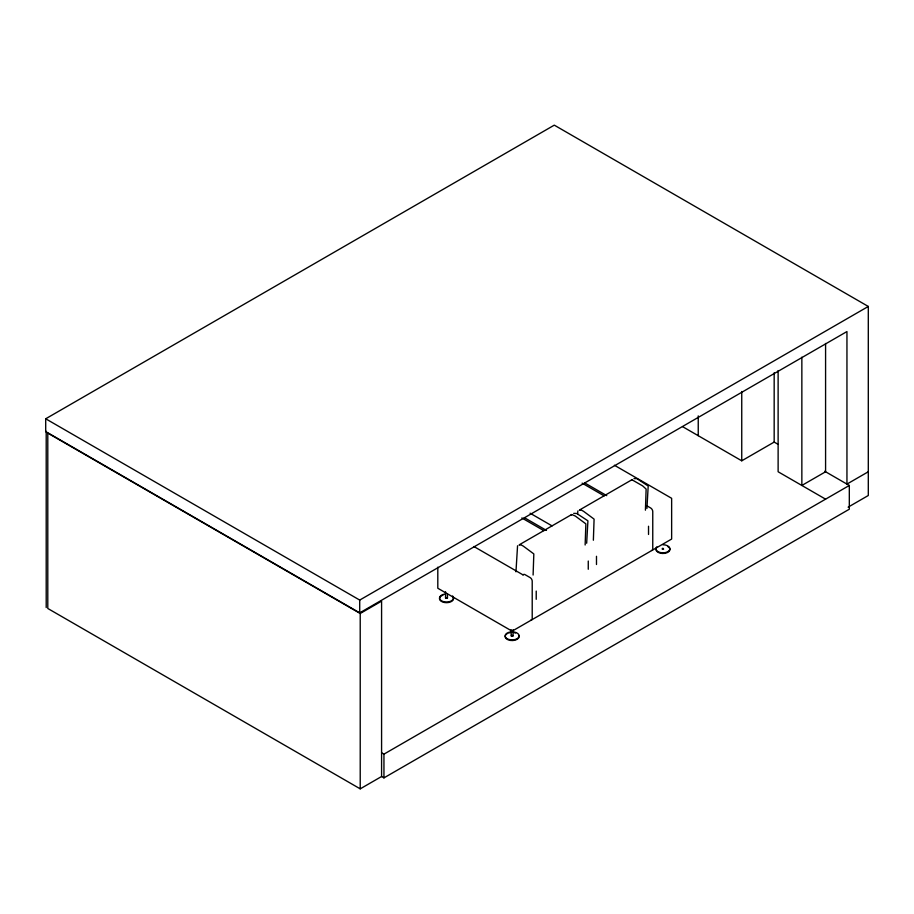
<?xml version="1.0" encoding="UTF-8"?>
<svg xmlns="http://www.w3.org/2000/svg" width="914" height="914" viewBox="0 0 914 914"><rect width="100%" height="100%" fill="white"/><g stroke="black" fill="none" stroke-linecap="round" stroke-linejoin="round"><path stroke-width="1.37" d="M515.964 571.821L517.553 545.784M533.102 575.032L533.822 553.918L523.219 546.058L521.151 544.95L519.003 545.11M577.659 513.725L577.831 510.983M585.143 544.984L585.863 523.871L575.26 516.01L571.661 514.548L519.609 544.595M586.662 543.236L587.919 520.831L576.723 513.474L573.718 513.36M593.369 540.231L594.089 519.118L583.486 511.257L581.418 510.149L579.282 510.309M645.421 510.183L646.129 489.07L642.633 485.871L631.928 479.747L579.887 509.795M646.929 508.435L648.197 486.031L636.989 478.685L633.985 478.559M445.552 597.996L447.449 597.996L445.552 597.996L445.552 591.758M513.062 629.632L513.062 635.881L511.452 636.258L511.452 635.493M662.273 548.411L662.273 549.188L663.61 549.188L662.947 548.251M571.056 515.062L571.661 514.548M631.323 480.261L631.928 479.747M868.3 471.761L846.947 484.089L846.947 331.565L359.716 612.86L45.7 431.568L45.7 418.783L554.284 125.149L868.3 306.453L868.3 495.502L848.123 507.156M45.7 431.568L46.203 431.282L46.203 607.547M45.7 418.783L359.716 600.075L868.3 306.453M360.219 613.488L381.584 601.149L381.584 776.512L360.219 788.851L47.791 608.473L47.791 433.11L360.219 613.488L360.219 788.851M682.529 426.621L741.745 460.805L774.169 442.079L774.169 372.786M381.584 752.77L383.949 754.141L849.312 485.46L824.714 471.258M381.584 776.512L383.949 777.883L849.312 509.212L849.312 485.46M512.126 635.333L513.062 635.881M774.089 442.033L777.791 444.17M825.582 499.158L778.122 471.761L778.122 370.547M614.391 465.237L671.641 498.301L671.641 539.054L512.114 631.163L437.806 588.25L437.806 567.171M646.598 505.648L650.699 508.013A2.913 1.679 60 0 1 652.756 511.577L652.756 548.983A2.913 1.679 60 0 1 651.488 550.434M584.606 482.855L606.736 495.628M582.127 483.152L604.108 495.845M530.074 513.2L552.067 525.893M524.339 517.644L546.469 530.428M521.848 517.952L543.841 530.646M473.886 546.515L522.979 574.86M825.582 343.47L825.582 471.761L801.852 485.46L801.852 357.168M741.745 391.512L741.745 460.805M698.239 415.893L698.239 435.681M648.529 526.247L648.529 534.462M596.488 556.295L596.488 564.509M588.262 561.036L588.262 569.262M536.221 591.084L536.221 599.31M511.177 629.632L511.177 635.881M447.449 594.249L447.449 597.996M383.949 754.141L383.949 777.883M359.716 600.075L359.716 612.86M452.567 595.974A7.004 4.044 0 0 1 449.459 601.652A7.004 4.044 0 0 1 439.92 599.378A7.004 4.044 0 0 1 444.695 594.089M453.264 597.585A7.004 4.044 0 0 1 448.9 602.429A7.004 4.044 0 0 1 440.16 600.338A7.004 4.044 0 0 1 443.004 595.128M662.947 544.755A7.004 4.044 0 0 1 669.836 549.497A7.004 4.044 0 0 1 660.548 552.593A7.004 4.044 0 0 1 656.88 546.778M667.894 546.583A7.004 4.044 0 0 1 664.752 553.347A7.004 4.044 0 0 1 656.183 548.389M530.943 620.035A2.913 1.679 60 0 0 532.211 618.572L532.211 581.178A2.913 1.679 60 0 0 530.154 577.614L525.036 574.655A2.913 1.679 60 0 0 523.128 575.02M512.126 631.837A7.004 4.044 0 0 1 518.466 637.584A7.004 4.044 0 0 1 506.756 638.475A7.004 4.044 0 0 1 510.309 631.974M518.878 635.47A7.004 4.044 0 0 1 510.309 640.417A7.004 4.044 0 0 1 507.167 633.653M508.618 633.014A7.004 4.044 0 0 1 510.309 632.614M513.931 632.614A7.004 4.044 0 0 1 515.622 633.014"/></g></svg>
